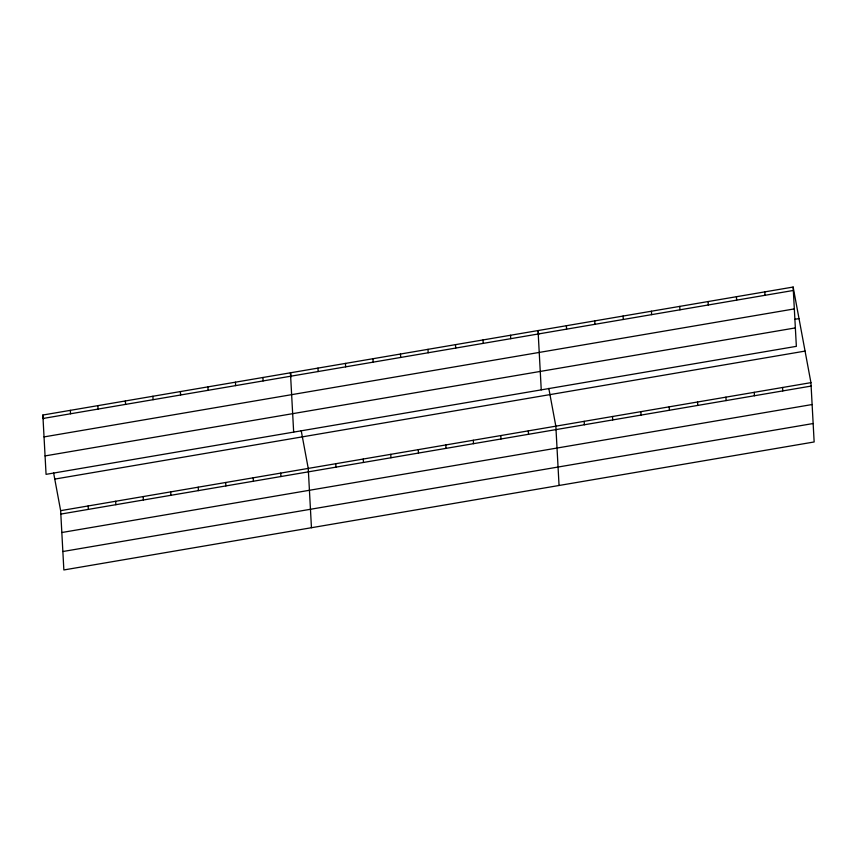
<?xml version="1.0" encoding="UTF-8"?>
<svg xmlns="http://www.w3.org/2000/svg" width="857" height="857" viewBox="0 0 857 857"><rect width="100%" height="100%" fill="white"/><g stroke="black" fill="none" stroke-linecap="round" stroke-linejoin="round"><path stroke-width="1.29" d="M793.143 287.041L796.357 346.346L46.064 474.35L42.85 415.034L793.143 287.041L810.936 382.651L814.15 441.966L63.857 569.959L60.643 510.654L53.605 472.85M43.032 418.473L793.325 290.469M44.039 436.909L794.321 308.906M795.146 319.243L799.013 318.59M45.067 455.913L795.35 327.91M54.773 479.095L805.066 351.091M60.643 510.654L810.936 382.651M60.836 514.082L811.118 386.078M61.833 532.518L812.125 404.525M62.861 551.522L813.154 423.519M538.774 334.498L538.046 330.556L541.249 389.871M548.801 388.36L555.839 426.165L559.053 485.48M291.176 376.737L290.448 372.795L293.662 432.11M301.203 430.61L308.241 468.404L311.455 527.719M42.85 415.034L43.589 418.987M782.591 387.482L782.784 390.921M764.798 291.873L764.98 295.301M754.246 392.324L754.439 395.752M736.452 296.704L736.634 300.143M725.9 397.155L726.093 400.583M708.107 301.546L708.289 304.974M697.555 401.987L697.748 405.425M679.762 306.377L679.955 309.816M669.221 406.829L669.403 410.257M651.416 311.22L651.609 314.648M640.875 411.66L641.057 415.099M623.071 316.051L623.264 319.479M612.53 416.502L612.712 419.93M594.726 320.882L594.919 324.321M584.185 421.333L584.367 424.761M566.391 325.724L566.573 329.152M528.33 430.857L528.512 434.295M510.536 335.248L510.718 338.686M500.82 435.56L501.002 438.988M483.016 339.94L483.209 343.378M473.31 440.252L473.493 443.68M455.506 344.643L455.699 348.071M445.801 444.944L445.983 448.372M427.997 349.335L428.189 352.763M418.28 449.636L418.473 453.064M400.487 354.027L400.68 357.455M390.771 454.328L390.963 457.767M372.977 358.719L373.159 362.147M363.261 459.02L363.454 462.459M345.467 363.411L345.65 366.85M335.751 463.712L335.944 467.151M317.958 368.103L318.14 371.542M280.732 473.107L280.914 476.535M262.938 377.487L263.12 380.926M253.222 477.799L253.404 481.227M235.429 382.19L235.611 385.618M225.712 482.491L225.894 485.919M207.919 386.882L208.101 390.31M198.203 487.183L198.385 490.611M180.399 391.574L180.591 395.002M170.693 491.875L170.875 495.314M152.889 396.266L153.082 399.694M143.183 496.567L143.365 500.006M125.379 400.958L125.572 404.397M115.674 501.259L115.856 504.698M97.869 405.65L98.062 409.089M88.153 505.951L88.346 509.39M70.36 410.342L70.542 413.781"/></g></svg>
